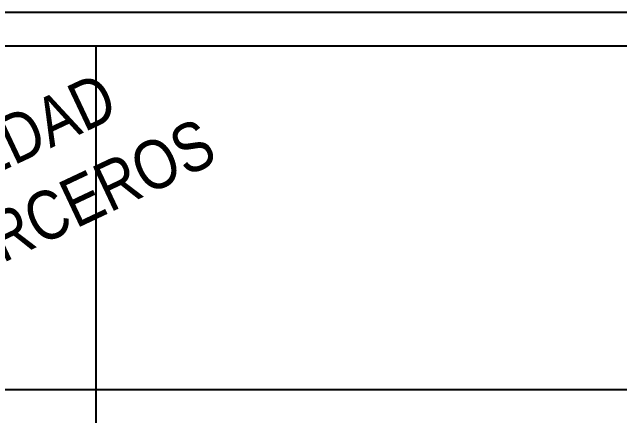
# Model space of a CAD drawing. Header units: metres. Extents: x -2639 to -2278, y 1912 to 2089.
# Drawn here: x -2411.76 to -2375.86, y 2065.33 to 2089.2 of the extents above; entities that cross this region are included whole.
import ezdxf

# ---------------------------------------------------------------- set-up
doc = ezdxf.new("R2010")
doc.units = ezdxf.units.M
doc.layers.add('4', color=5, linetype='Continuous')
doc.styles.add('ARIAL NARROW', font='ARIALN.TTF')

msp = doc.modelspace()

# ---------------------------------------------------------------- linework, layer by layer
at = {"color": 253}
for p, q in [((-2406.7876, 1944.8946, -2.1894), (-2406.7876, 2087.1996, -2.1894)), ((-2357.4506, 2066.878), (-2545.0156, 2066.878))]:
    msp.add_line(p, q, dxfattribs=at)
at = {"color": 1}
msp.add_lwpolyline([(-2547.0156, 2089.1996), (-2277.5105, 2089.1996), (-2277.5105, 1911.9), (-2547.0156, 1911.9)], close=True, dxfattribs=at)
at = {"color": 5}
for points in [[(-2545.0156, 2087.1996), (-2357.4506, 2087.1996), (-2357.4506, 1944.8946), (-2545.0156, 1944.8946)], [(-2545.0156, 2087.1996), (-2279.5105, 2087.1996), (-2279.5105, 1913.9), (-2545.0156, 1913.9)]]:
    msp.add_lwpolyline(points, close=True, dxfattribs=at)

# ---------------------------------------------------------------- texts
at = {"layer": '4', "color": 1, "linetype": 'Continuous', "style": 'ARIAL NARROW'}
for s, height, p in [('PROPIEDAD', 2.89278, (-2422.9907, 2074.7836)), ('DE TERCEROS', 2.892775, (-2421.1452, 2070.1916))]:
    msp.add_text(s, height=height, rotation=25.24111, dxfattribs=at).set_placement(p)

doc.saveas('drawing.dxf')
